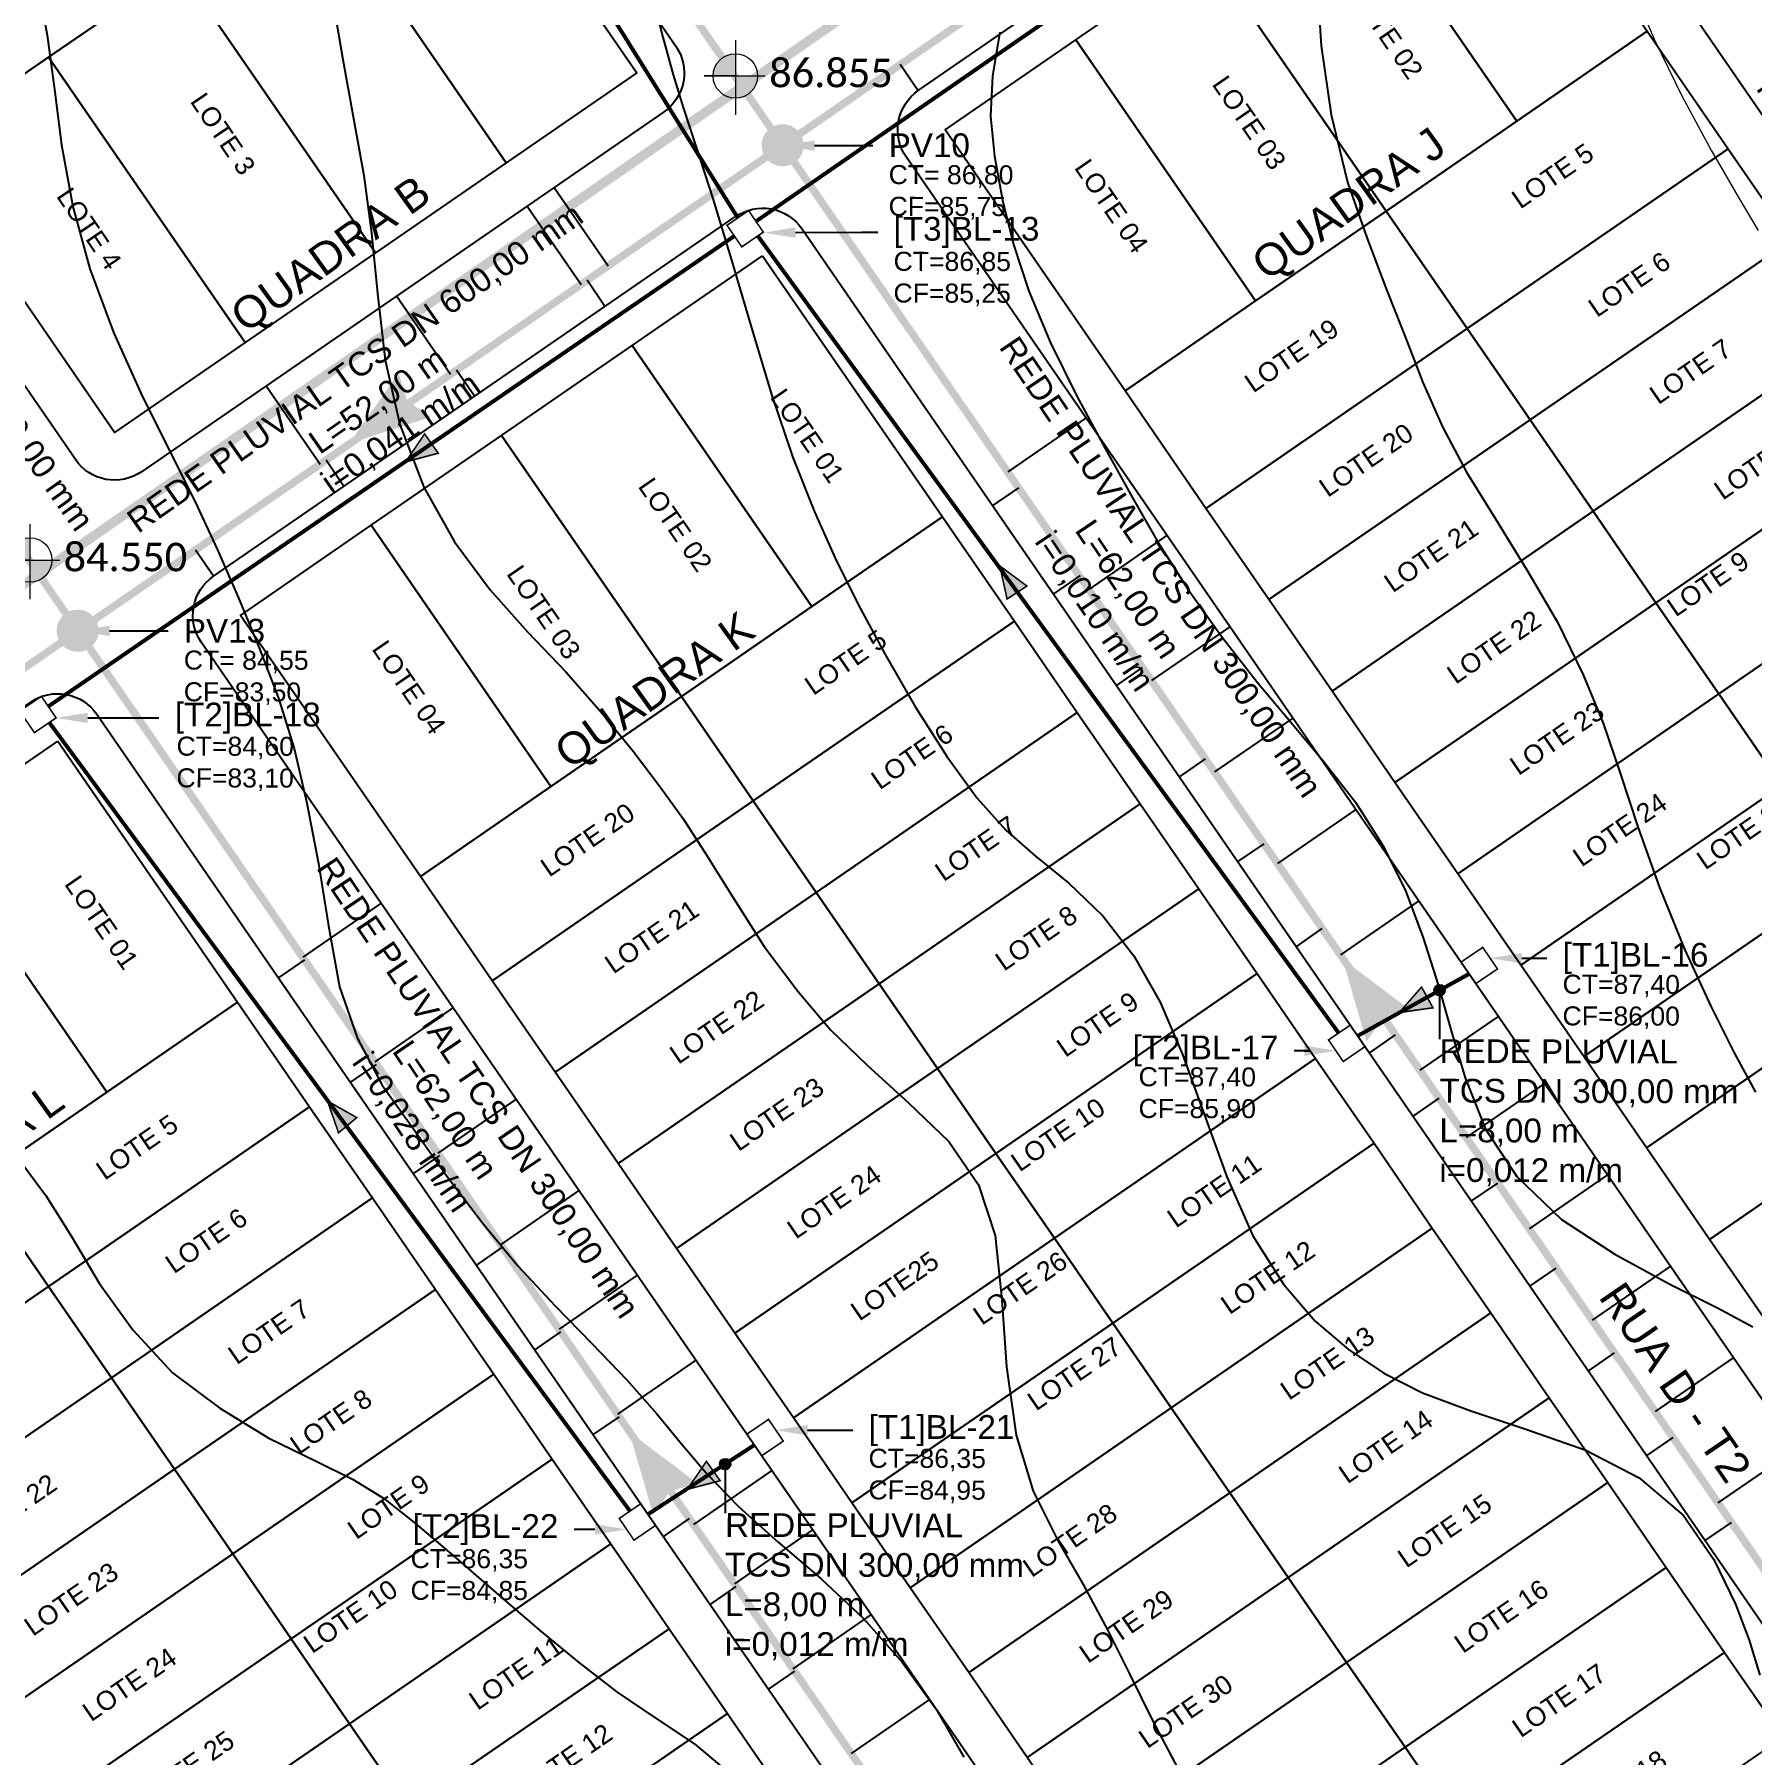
# Model space of a CAD drawing. Header units: metres. Extents: x 544427 to 544924, y 6774966 to 6775444.
# Drawn here: x 544624.8 to 544733.2, y 6775146.1 to 6775254.7 of the extents above; entities that cross this region are included whole.
import ezdxf
from ezdxf import colors
from ezdxf.entities.mleader import LeaderData, LeaderLine
from ezdxf.enums import TextEntityAlignment as Align
from ezdxf.math import Vec2, Vec3

# ---------------------------------------------------------------- set-up
doc = ezdxf.new("R2010")
doc.units = ezdxf.units.M
for name, color, linetype in [('AREA LOTE', 11, 'Continuous'), ('BL Pluvial', 6, 'Continuous'), ("BL'S", 5, 'Continuous'), ('COTA LOTE', 23, 'Continuous'), ('COTAS QUADRA', 23, 'Continuous'), ('CURVAS INTERMEDIÁRIAS', 8, 'Continuous'), ('CURVAS MAIORES', 8, 'Continuous'), ('CURVAS MENORES', 8, 'Continuous'), ('DIV CALÇADAS', 8, 'Continuous'), ('LOTE', 8, 'Continuous'), ('MARCO', 7, 'Continuous'), ('PDF7_Texto', 1, 'Continuous'), ('PV CLOACAL', 12, 'Continuous'), ('REDE CLOACAL', 12, 'Continuous'), ('TEXTO CLOACAL', 4, 'Continuous'), ('TEXTOS @ 1', 1, 'Continuous'), ('TEXTOS NORMAIS', 140, 'Continuous'), ('ÁREA LOTE', 7, 'Continuous')]:
    doc.layers.add(name, color=color, linetype=linetype)
doc.layers.add('REDE PLUVIAL', color=212, linetype='Continuous', plot=False)
doc.styles.add('ARIAL', font='arial.ttf', dxfattribs={"height": 2})
doc.styles.add('escala 1_50', font='arial.ttf', dxfattribs={"height": 1.5})
doc.styles.add('PDF Calibri', font='calibri.ttf')
doc.styles.get("Standard").update_dxf_attribs({"font": 'arial.ttf'})

# ---------------------------------------------------------------- blocks, each defined once
blk = doc.blocks.new('Quadra B')
at = {"layer": 'LOTE', "flags": 128}
for points in [[(544619.02, 6775315.93), (544623.21, 6775309.84), (544606.74, 6775298.49), (544603.4, 6775303.34)], [(544623.21, 6775309.84), (544626.9, 6775304.48), (544610.43, 6775293.14), (544607.42, 6775297.5), (544606.74, 6775298.49)], [(544626.9, 6775304.48), (544630.59, 6775299.13), (544614.12, 6775287.78), (544611, 6775292.31), (544610.43, 6775293.14)], [(544603.4, 6775303.34), (544606.74, 6775298.49), (544607.42, 6775297.5), (544590.95, 6775286.16), (544587.79, 6775290.75)], [(544630.59, 6775299.13), (544634.56, 6775293.37), (544618.09, 6775282.02), (544614.69, 6775286.96), (544614.12, 6775287.78)], [(544607.42, 6775297.5), (544610.43, 6775293.14), (544611, 6775292.31), (544594.53, 6775280.97), (544590.95, 6775286.16)], [(544634.56, 6775293.37), (544638.53, 6775287.6), (544622.06, 6775276.26), (544618.37, 6775281.61), (544618.09, 6775282.02)], [(544611, 6775292.31), (544614.12, 6775287.78), (544614.69, 6775286.96), (544598.21, 6775275.62), (544594.53, 6775280.97)], [(544638.53, 6775287.6), (544642.5, 6775281.84), (544626.03, 6775270.49), (544622.06, 6775276.26)], [(544614.69, 6775286.96), (544618.09, 6775282.02), (544618.37, 6775281.61), (544601.9, 6775270.26), (544598.21, 6775275.62)], [(544618.37, 6775281.61), (544622.06, 6775276.26), (544605.59, 6775264.91), (544601.9, 6775270.26)], [(544642.5, 6775281.84), (544646.47, 6775276.07), (544630, 6775264.73), (544626.03, 6775270.49)], [(544622.06, 6775276.26), (544626.03, 6775270.49), (544609.56, 6775259.15), (544605.59, 6775264.91)], [(544646.47, 6775276.07), (544650.44, 6775270.31), (544642.21, 6775264.63), (544633.97, 6775258.96), (544630, 6775264.73)], [(544626.03, 6775270.49), (544630, 6775264.73), (544613.53, 6775253.38), (544609.56, 6775259.15)], [(544650.44, 6775270.31), (544662.84, 6775252.3), (544654.61, 6775246.63), (544642.21, 6775264.63)], [(544630, 6775264.73), (544633.97, 6775258.96), (544625.74, 6775253.29), (544617.5, 6775247.62), (544613.53, 6775253.38)], [(544642.21, 6775264.63), (544654.61, 6775246.63), (544646.37, 6775240.96), (544633.97, 6775258.96)], [(544633.97, 6775258.96), (544646.37, 6775240.96), (544638.14, 6775235.29), (544625.74, 6775253.29)], [(544625.74, 6775253.29), (544638.14, 6775235.29), (544629.9, 6775229.61), (544617.5, 6775247.62)]]:
    blk.add_lwpolyline(points, close=True, dxfattribs=at)
at = {"layer": 'LOTE', "style": 'ARIAL'}
for s, rotation, p in [('LOTE 12', 35.8557, (544612.6, 6775306.93)), ('LOTE 11', 33.2988, (544616.87, 6775301.77)), ('LOTE 10', 33.9691, (544620.26, 6775296.2)), ('LOTE 20', 35.8557, (544597.09, 6775294.4)), ('LOTE 9', 33.3087, (544623.7, 6775290.78)), ('LOTE 19', 35.8557, (544600.66, 6775289.21)), ('LOTE 18', 35.8557, (544603.89, 6775283.91)), ('LOTE 8', 35.8557, (544623.62, 6775282.66)), ('LOTE 17', 35.8557, (544608.25, 6775278.77)), ('LOTE 7', 34.2321, (544627.67, 6775277.19)), ('LOTE 16', 35.8557, (544611.56, 6775273.4)), ('LOTE 6', 35.8557, (544632.77, 6775271.04)), ('LOTE 15', 35.8557, (544615.72, 6775267.96)), ('LOTE 5', 35.8557, (544639.93, 6775267.75)), ('LOTE 14', 35.8557, (544624.61, 6775265.96)), ('LOTE 13', 35.8557, (544628.5, 6775259.86)), ('LOTE 1', 304.1534, (544653.46, 6775259.16)), ('LOTE 2', 304.1534, (544641.84, 6775258.66)), ('LOTE 3', 304.1534, (544636.74, 6775248.46)), ('LOTE 4', 304.1534, (544628.3, 6775242.48))]:
    blk.add_text(s, height=1.2, rotation=rotation, dxfattribs=at).set_placement(p, align=Align.MIDDLE_CENTER)
blk = doc.blocks.new('Quadra J')
at = {"layer": 'LOTE', "flags": 128}
for points in [[(544715.26, 6775271.4), (544726.6, 6775254.93), (544718.37, 6775249.26), (544707.02, 6775265.73)], [(544707.02, 6775265.73), (544718.37, 6775249.26), (544710.13, 6775243.59), (544698.78, 6775260.06)], [(544698.78, 6775260.06), (544710.13, 6775243.59), (544701.89, 6775237.92), (544690.55, 6775254.39)], [(544726.6, 6775254.93), (544731.71, 6775247.52), (544715.24, 6775236.18), (544710.13, 6775243.59), (544718.37, 6775249.26)], [(544690.55, 6775254.39), (544701.89, 6775237.92), (544693.66, 6775232.24), (544682.31, 6775248.71)], [(544731.71, 6775247.52), (544735.68, 6775241.76), (544719.21, 6775230.41), (544715.24, 6775236.18)], [(544710.13, 6775243.59), (544715.24, 6775236.18), (544698.76, 6775224.83), (544693.66, 6775232.24), (544701.89, 6775237.92)], [(544735.68, 6775241.76), (544739.65, 6775235.99), (544723.18, 6775224.65), (544719.21, 6775230.41)], [(544715.24, 6775236.18), (544719.21, 6775230.41), (544702.73, 6775219.07), (544698.76, 6775224.83)], [(544739.65, 6775235.99), (544743.62, 6775230.23), (544727.15, 6775218.88), (544723.18, 6775224.65)], [(544719.21, 6775230.41), (544723.18, 6775224.65), (544706.71, 6775213.3), (544702.73, 6775219.07)], [(544743.62, 6775230.23), (544747.59, 6775224.46), (544731.12, 6775213.12), (544727.15, 6775218.88)], [(544723.18, 6775224.65), (544727.15, 6775218.88), (544710.68, 6775207.54), (544706.71, 6775213.3)], [(544747.59, 6775224.46), (544751.56, 6775218.7), (544735.09, 6775207.35), (544731.12, 6775213.12)], [(544727.15, 6775218.88), (544731.12, 6775213.12), (544714.65, 6775201.77), (544710.68, 6775207.54)], [(544731.12, 6775213.12), (544735.09, 6775207.35), (544718.62, 6775196.01), (544714.65, 6775201.77)], [(544735.09, 6775207.35), (544739.06, 6775201.59), (544722.59, 6775190.24), (544718.62, 6775196.01)], [(544739.06, 6775201.59), (544743.03, 6775195.82), (544726.56, 6775184.48), (544722.59, 6775190.24)], [(544743.03, 6775195.82), (544747, 6775190.06), (544730.53, 6775178.71), (544726.56, 6775184.48)], [(544747, 6775190.06), (544750.97, 6775184.29), (544734.5, 6775172.95), (544730.53, 6775178.71)]]:
    blk.add_lwpolyline(points, close=True, dxfattribs=at)
at = {"layer": 'LOTE', "style": 'ARIAL'}
for s, rotation, p in [('LOTE 02', 304.5586, (544710.13, 6775254.89)), ('LOTE 03', 304.5586, (544701.49, 6775249.17)), ('LOTE 5', 34.5586, (544720.63, 6775245.81)), ('LOTE 04', 304.5586, (544692.8, 6775243.9)), ('LOTE 6', 34.5586, (544725.46, 6775238.97)), ('LOTE 19', 34.5586, (544704.16, 6775234.47)), ('LOTE 7', 34.5586, (544729.33, 6775233.47)), ('LOTE 20', 34.5586, (544708.86, 6775227.88)), ('LOTE 8', 34.5586, (544733.4, 6775227.44)), ('LOTE 21', 34.5586, (544712.96, 6775221.86)), ('LOTE 9', 34.5586, (544730.43, 6775220.07)), ('LOTE 22', 34.5586, (544716.93, 6775216.09)), ('LOTE 23', 34.5586, (544720.9, 6775210.33)), ('LOTE 24', 34.5586, (544724.87, 6775204.56)), ('LOTE 25', 34.5586, (544732.68, 6775204.37))]:
    blk.add_text(s, height=1.2, rotation=rotation, dxfattribs=at).set_placement(p, align=Align.MIDDLE_CENTER)
blk = doc.blocks.new('Quadra K')
at = {"layer": 'LOTE', "flags": 128}
for points in [[(544670.78, 6775240.77), (544682.13, 6775224.3), (544673.89, 6775218.63), (544662.55, 6775235.1)], [(544662.55, 6775235.1), (544673.89, 6775218.63), (544665.66, 6775212.96), (544654.31, 6775229.43)], [(544654.31, 6775229.43), (544665.66, 6775212.96), (544657.42, 6775207.29), (544646.08, 6775223.76)], [(544646.08, 6775223.76), (544657.42, 6775207.29), (544649.19, 6775201.61), (544637.84, 6775218.08)], [(544682.13, 6775224.3), (544686.67, 6775217.71), (544670.2, 6775206.37), (544665.66, 6775212.96), (544673.89, 6775218.63)], [(544686.67, 6775217.71), (544690.64, 6775211.95), (544674.17, 6775200.6), (544670.2, 6775206.37)], [(544665.66, 6775212.96), (544670.2, 6775206.37), (544653.73, 6775195.02), (544649.19, 6775201.61), (544657.42, 6775207.29)], [(544690.64, 6775211.95), (544694.61, 6775206.18), (544678.14, 6775194.84), (544674.17, 6775200.6)], [(544670.2, 6775206.37), (544674.17, 6775200.6), (544657.7, 6775189.26), (544653.73, 6775195.02)], [(544694.61, 6775206.18), (544698.3, 6775200.83), (544681.83, 6775189.49), (544678.14, 6775194.84)], [(544674.17, 6775200.6), (544678.14, 6775194.84), (544661.67, 6775183.49), (544657.7, 6775189.26)], [(544698.3, 6775200.83), (544701.98, 6775195.48), (544685.51, 6775184.13), (544681.83, 6775189.49)], [(544701.98, 6775195.48), (544705.67, 6775190.13), (544689.2, 6775178.78), (544685.51, 6775184.13)], [(544678.14, 6775194.84), (544681.83, 6775189.49), (544665.35, 6775178.14), (544661.67, 6775183.49)], [(544705.67, 6775190.13), (544709.36, 6775184.77), (544692.89, 6775173.43), (544689.2, 6775178.78)], [(544681.83, 6775189.49), (544685.51, 6775184.13), (544669.04, 6775172.79), (544665.35, 6775178.14)], [(544709.36, 6775184.77), (544713.04, 6775179.42), (544696.57, 6775168.07), (544692.89, 6775173.43)], [(544685.51, 6775184.13), (544689.2, 6775178.78), (544672.73, 6775167.44), (544669.04, 6775172.79)], [(544713.04, 6775179.42), (544716.73, 6775174.07), (544700.26, 6775162.72), (544696.57, 6775168.07)], [(544689.2, 6775178.78), (544692.89, 6775173.43), (544676.42, 6775162.08), (544672.73, 6775167.44)], [(544692.89, 6775173.43), (544696.57, 6775168.07), (544680.1, 6775156.73), (544676.42, 6775162.08)], [(544716.73, 6775174.07), (544720.42, 6775168.71), (544703.95, 6775157.37), (544700.26, 6775162.72)], [(544696.57, 6775168.07), (544700.26, 6775162.72), (544683.79, 6775151.38), (544680.1, 6775156.73)], [(544720.42, 6775168.71), (544724.11, 6775163.36), (544707.63, 6775152.02), (544703.95, 6775157.37)], [(544700.26, 6775162.72), (544703.95, 6775157.37), (544687.48, 6775146.02), (544683.79, 6775151.38)], [(544724.11, 6775163.36), (544727.79, 6775158.01), (544711.32, 6775146.66), (544707.63, 6775152.02)], [(544703.95, 6775157.37), (544707.63, 6775152.02), (544691.16, 6775140.67), (544687.48, 6775146.02)], [(544727.79, 6775158.01), (544731.48, 6775152.65), (544715.01, 6775141.31), (544711.32, 6775146.66)], [(544707.63, 6775152.02), (544711.32, 6775146.66), (544694.85, 6775135.32), (544691.16, 6775140.67)], [(544731.48, 6775152.65), (544735.17, 6775147.3), (544718.7, 6775135.96), (544715.01, 6775141.31)], [(544711.32, 6775146.66), (544715.01, 6775141.31), (544698.54, 6775129.96), (544694.85, 6775135.32)]]:
    blk.add_lwpolyline(points, close=True, dxfattribs=at)
at = {"layer": 'LOTE', "style": 'ARIAL'}
for s, rotation, p in [('LOTE 01', 304.5586, (544673.61, 6775229.42)), ('LOTE 02', 304.5586, (544665.28, 6775223.8)), ('LOTE 03', 304.5586, (544656.98, 6775218.28)), ('LOTE 5', 34.5586, (544676.02, 6775215.12)), ('LOTE 04', 304.5586, (544648.48, 6775213.54)), ('LOTE 6', 34.5586, (544680.21, 6775209.16)), ('LOTE 20', 34.5586, (544659.74, 6775203.92)), ('LOTE 7', 34.5586, (544684.24, 6775203.37)), ('LOTE 21', 34.5586, (544663.79, 6775197.81)), ('LOTE 8', 34.5586, (544688.05, 6775197.72)), ('LOTE 22', 34.5586, (544667.89, 6775192.11)), ('LOTE 9', 34.5586, (544691.92, 6775192.28)), ('LOTE 23', 34.5586, (544671.68, 6775186.61)), ('LOTE 10', 34.5586, (544689.42, 6775185.32, 88)), ('LOTE 24', 34.5586, (544675.3, 6775181.08)), ('LOTE 11', 34.5586, (544699.28, 6775181.78, 88)), ('LOTE25', 34.5586, (544679.12, 6775175.78)), ('LOTE 26', 34.5586, (544687.03, 6775175.64)), ('LOTE 12', 34.5586, (544702.66, 6775176.32)), ('LOTE 27', 34.5586, (544690.46, 6775170.24)), ('LOTE 13', 34.5586, (544706.42, 6775170.91)), ('LOTE 14', 34.5586, (544710.1, 6775165.64)), ('LOTE 15', 34.5586, (544713.82, 6775160.33)), ('LOTE 28', 34.5586, (544690.18, 6775159.73)), ('LOTE 16', 34.5586, (544717.39, 6775154.94)), ('LOTE 29', 34.5586, (544693.73, 6775154.31)), ('LOTE 17', 34.5586, (544721.04, 6775149.62)), ('LOTE 30', 34.5586, (544697.48, 6775148.94)), ('LOTE 18', 34.5586, (544724.86, 6775144.17))]:
    blk.add_text(s, height=1.2, rotation=rotation, dxfattribs=at).set_placement(p, align=Align.MIDDLE_CENTER)
blk = doc.blocks.new('Quadra L')
at = {"layer": 'LOTE', "flags": 128}
for points in [[(544626.31, 6775210.14), (544637.66, 6775193.67), (544629.42, 6775188), (544618.08, 6775204.47)], [(544618.08, 6775204.47), (544629.42, 6775188), (544621.19, 6775182.33), (544609.84, 6775198.8)], [(544637.66, 6775193.67), (544642.2, 6775187.08), (544625.72, 6775175.74), (544621.19, 6775182.33), (544629.42, 6775188)], [(544642.2, 6775187.08), (544646.17, 6775181.32), (544629.7, 6775169.97), (544625.72, 6775175.74)], [(544621.19, 6775182.33), (544625.72, 6775175.74), (544609.25, 6775164.39), (544604.72, 6775170.98), (544612.95, 6775176.65)], [(544646.17, 6775181.32), (544650.14, 6775175.55), (544633.67, 6775164.21), (544629.7, 6775169.97)], [(544625.72, 6775175.74), (544629.7, 6775169.97), (544613.22, 6775158.63), (544609.25, 6775164.39)], [(544650.14, 6775175.55), (544653.82, 6775170.2), (544637.35, 6775158.86), (544633.67, 6775164.21)], [(544653.82, 6775170.2), (544657.51, 6775164.85), (544641.04, 6775153.5), (544637.35, 6775158.86)], [(544629.7, 6775169.97), (544633.67, 6775164.21), (544617.2, 6775152.86), (544613.22, 6775158.63)], [(544657.51, 6775164.85), (544661.2, 6775159.49), (544644.73, 6775148.15), (544641.04, 6775153.5)], [(544633.67, 6775164.21), (544637.35, 6775158.86), (544620.88, 6775147.51), (544617.2, 6775152.86)], [(544661.2, 6775159.49), (544664.89, 6775154.14), (544648.41, 6775142.8), (544644.73, 6775148.15)], [(544637.35, 6775158.86), (544641.04, 6775153.5), (544624.57, 6775142.16), (544620.88, 6775147.51)], [(544664.89, 6775154.14), (544668.57, 6775148.79), (544652.1, 6775137.44), (544648.41, 6775142.8)], [(544641.04, 6775153.5), (544644.73, 6775148.15), (544628.26, 6775136.8), (544624.57, 6775142.16)], [(544668.57, 6775148.79), (544672.26, 6775143.43), (544655.79, 6775132.09), (544652.1, 6775137.44)], [(544644.73, 6775148.15), (544648.41, 6775142.8), (544631.94, 6775131.45), (544628.26, 6775136.8)]]:
    blk.add_lwpolyline(points, close=True, dxfattribs=at)
at = {"layer": 'LOTE', "style": 'ARIAL'}
for s, rotation, p in [('LOTE 01', 304.5586, (544629.08, 6775198.71)), ('LOTE 5', 34.5586, (544631.31, 6775184.53)), ('LOTE 6', 34.5586, (544635.68, 6775178.63)), ('LOTE 7', 34.5586, (544639.64, 6775172.89)), ('LOTE 8', 34.5586, (544643.55, 6775167.22)), ('LOTE 22', 34.5586, (544623.28, 6775161.6)), ('LOTE 9', 34.5586, (544647.18, 6775161.86)), ('LOTE 23', 34.5586, (544627.16, 6775156.02)), ('LOTE 10', 34.5586, (544644.78, 6775154.93, -85)), ('LOTE 24', 34.5586, (544630.84, 6775150.63)), ('LOTE 11', 34.5586, (544655.22, 6775151.35, -85)), ('LOTE 25', 34.5586, (544634.48, 6775145.39)), ('LOTE 12', 34.5586, (544658.33, 6775145.84))]:
    blk.add_text(s, height=1.2, rotation=rotation, dxfattribs=at).set_placement(p, align=Align.MIDDLE_CENTER)
blk = doc.blocks.new('ELEV')
at = {"layer": 'TEXTOS @ 1', "linetype": 'Continuous', "lineweight": 5}
h = blk.add_hatch(color=8, dxfattribs=at)
h.dxf.hatch_style = 1
h.paths.add_polyline_path([(2324.613, 356.928), (2323.679, 356.928), (2323.679, 355.994, 0.414214)])
h.paths.add_polyline_path([(2323.679, 357.861, 0.414214), (2322.745, 356.928), (2323.679, 356.928), (2323.679, 357.022)])
for points in [[(2323.679, 358.438), (2323.679, 357.022), (2323.679, 355.286)], [(2323.679, 356.928), (2322.361, 356.928), (2324.937, 356.928)]]:
    blk.add_lwpolyline(points, dxfattribs=at)
blk.add_circle((2323.679, 356.928), 0.934, dxfattribs=at)

msp = doc.modelspace()

# ---------------------------------------------------------------- hatches: boundary and pattern name
at = {"layer": 'BL Pluvial'}
h = msp.add_hatch(color=256, dxfattribs=at)
h.dxf.hatch_style = 1
h.paths.add_polyline_path([(544649.46, 6775229.53), (544648.29, 6775227.81), (544650.32, 6775228.31)])
h = msp.add_hatch(color=256, dxfattribs=at)
h.dxf.hatch_style = 1
h.paths.add_polyline_path([(544685.75, 6775221.2), (544685.78, 6775221.02), (544686.21, 6775219.11), (544687.46, 6775219.93)])
h = msp.add_hatch(color=256, dxfattribs=at)
h.dxf.hatch_style = 1
h.paths.add_polyline_path([(544712.36, 6775194.63), (544710.96, 6775193.02), (544710.97, 6775193.02), (544713.08, 6775193.32)])
h = msp.add_hatch(color=256, dxfattribs=at)
h.dxf.hatch_style = 1
h.paths.add_polyline_path([(544645.18, 6775186.39), (544643.39, 6775187.41), (544644.03, 6775185.43)])
h = msp.add_hatch(color=256, dxfattribs=at)
h.dxf.hatch_style = 1
h.paths.add_polyline_path([(544667.24, 6775164.7), (544666.1, 6775163.02), (544668.11, 6775163.48)])
at = {"layer": 'COTAS QUADRA'}
h = msp.add_hatch(color=256, dxfattribs=at)
h.dxf.hatch_style = 1
h.paths.add_polyline_path([(544713.16, 6775194.43, 0.103459), (544713.19, 6775194.3), (544713.81, 6775194.57, 0.812482)])
h = msp.add_hatch(color=256, dxfattribs=at)
h.dxf.hatch_style = 1
h.paths.add_polyline_path([(544713.5, 6775194.43), (544713.19, 6775194.3, 0.448835), (544713.67, 6775194.14)])
h = msp.add_hatch(color=256, dxfattribs=at)
h.dxf.hatch_style = 1
h.paths.add_polyline_path([(544713.84, 6775194.43, 0.103459), (544713.81, 6775194.57), (544713.5, 6775194.43), (544713.67, 6775194.14, 0.266473)])
h = msp.add_hatch(color=256, dxfattribs=at)
h.dxf.hatch_style = 1
h.paths.add_polyline_path([(544668.09, 6775164.53, 0.103459), (544668.11, 6775164.4), (544668.73, 6775164.67, 0.812482)])
h = msp.add_hatch(color=256, dxfattribs=at)
h.dxf.hatch_style = 1
h.paths.add_polyline_path([(544668.42, 6775164.53), (544668.11, 6775164.4, 0.448835), (544668.59, 6775164.24)])
h = msp.add_hatch(color=256, dxfattribs=at)
h.dxf.hatch_style = 1
h.paths.add_polyline_path([(544668.76, 6775164.53, 0.103459), (544668.73, 6775164.67), (544668.42, 6775164.53), (544668.59, 6775164.24, 0.266473)])
at = {"layer": 'PV CLOACAL'}
h = msp.add_hatch(color=256, dxfattribs=at)
h.dxf.hatch_style = 1
edge = h.paths.add_edge_path()
edge.add_arc((544672.05, 6775247.74), 1.33, 0, 360)
h = msp.add_hatch(color=256, dxfattribs=at)
h.dxf.hatch_style = 1
edge = h.paths.add_edge_path()
edge.add_arc((544627.57, 6775217.11), 1.33, 0, 360)
at = {"layer": 'REDE CLOACAL'}
for points in [[(544648.36, 6775231.62), (544647.82, 6775233.36), (544644.7, 6775228.92), (544649.86, 6775230.6)], [(544709.95, 6775192.66), (544711.7, 6775193.14), (544707.38, 6775196.4), (544708.88, 6775191.19)], [(544664.95, 6775162.82), (544666.7, 6775163.3), (544662.37, 6775166.56), (544663.88, 6775161.35)]]:
    msp.add_hatch(color=256, dxfattribs=at).paths.add_polyline_path(points)

# ---------------------------------------------------------------- linework, layer by layer
at = {"layer": 'BL Pluvial', "const_width": 0.1}
for points, elevation in [([(544669.47, 6775241.33), (544670.83, 6775242.26), (544669.9, 6775243.62), (544668.54, 6775242.69)], -90.73), ([(544662.67, 6775159.73), (544664.03, 6775160.66), (544663.1, 6775162.03), (544661.74, 6775161.1)], 0.06)]:
    msp.add_lwpolyline(points, close=True, dxfattribs=dict(at, elevation=elevation))
for points in [[(544624.84, 6775210.68), (544626.21, 6775211.61), (544625.28, 6775212.97), (544623.91, 6775212.04)], [(544715.78, 6775194.84), (544717.15, 6775195.77), (544716.22, 6775197.13), (544714.85, 6775196.2)], [(544707.42, 6775189.93), (544708.78, 6775190.86), (544707.85, 6775192.22), (544706.49, 6775191.29)], [(544670.72, 6775165.05), (544672.09, 6775165.98), (544671.16, 6775167.35), (544669.79, 6775166.42)]]:
    msp.add_lwpolyline(points, close=True, dxfattribs=at)
at = {"layer": 'COTAS QUADRA'}
for p, q in [((544713.5, 6775194.43), (544713.5, 6775191.34)), ((544668.42, 6775164.53, 0.06), (544668.42, 6775161.44, 0.06))]:
    msp.add_line(p, q, dxfattribs=at)
for centre in [(544713.5, 6775194.43), (544668.42, 6775164.53, 0.06)]:
    msp.add_circle(centre, 0.338, dxfattribs=at)
at = {"layer": 'CURVAS INTERMEDIÁRIAS'}
msp.add_polyline3d([(544624.95, 6775258.36, 85), (544625.64, 6775254.69, 85), (544626.11, 6775251.25, 85), (544626.56, 6775247.77, 85), (544627.26, 6775243.88, 85), (544628.34, 6775239.95, 85), (544629.86, 6775235.89, 85), (544631.58, 6775232.06, 85), (544633.34, 6775228.5, 85), (544634.96, 6775225.28, 85), (544636.38, 6775222.26, 85), (544637.7, 6775219.22, 85), (544639.02, 6775216.02, 85), (544640.24, 6775212.86, 85), (544641.23, 6775209.68, 85), (544642.02, 6775206.24, 85), (544642.76, 6775202.42, 85), (544643.39, 6775198.5, 85), (544644.1, 6775194.65, 85), (544645.22, 6775191.39, 85), (544646.79, 6775188.43, 85), (544648.8, 6775185.61, 85), (544650.89, 6775182.67, 85), (544653.09, 6775179.78, 85), (544655.34, 6775177.03, 85), (544657.68, 6775174.53, 85), (544660.02, 6775172.13, 85), (544662.21, 6775169.85, 85), (544664.11, 6775167.7, 85), (544665.67, 6775165.8, 85), (544667.31, 6775163.88, 85), (544669.27, 6775161.86, 85), (544671.77, 6775159.61, 85), (544674.48, 6775157.28, 85), (544677.15, 6775154.79, 85), (544679.58, 6775152.04, 85), (544681.74, 6775149.07, 85), (544683.49, 6775146.03, 85)], dxfattribs=at)
at = {"layer": 'CURVAS MAIORES', "lineweight": 5}
msp.add_polyline3d([(544725.6, 6775257.81, 90), (544727.04, 6775254.44, 90), (544728.79, 6775250.85, 90), (544730.65, 6775247.39, 90), (544732.33, 6775244.49, 90), (544733.6, 6775242.37, 90)], dxfattribs=at)
at = {"layer": 'CURVAS MENORES'}
for points in [[(544705.72, 6775258.86, 89), (544706.02, 6775254.02, 89), (544706.66, 6775249.65, 89), (544707.69, 6775245.42, 89), (544708.92, 6775241.85, 89), (544710.18, 6775238.58, 89), (544711.3, 6775235.71, 89), (544712.45, 6775232.77, 89), (544713.69, 6775229.98, 89), (544715.2, 6775227.11, 89), (544717.02, 6775224.17, 89), (544719, 6775220.96, 89), (544720.93, 6775217.64, 89), (544722.55, 6775214.33, 89), (544723.81, 6775211.27, 89), (544724.88, 6775208.18, 89), (544726.03, 6775204.67, 89), (544727.38, 6775200.91, 89), (544728.96, 6775197.02, 89), (544730.6, 6775193.46, 89), (544732.08, 6775190.47, 89), (544733.43, 6775188, 89)], [(544643.59, 6775257.36, 86), (544644.3, 6775253.15, 86), (544644.98, 6775249.42, 86), (544645.62, 6775245.84, 86), (544646.11, 6775242.2, 86), (544646.49, 6775238.39, 86), (544646.98, 6775234.17, 86), (544647.89, 6775230.13, 86), (544649.42, 6775226.17, 86), (544651.35, 6775222.71, 86), (544653.6, 6775219.7, 86), (544655.95, 6775217.04, 86), (544658.36, 6775214.51, 86), (544660.61, 6775211.94, 86), (544662.61, 6775209.51, 86), (544664.33, 6775207.26, 86), (544665.79, 6775205.23, 86), (544667.26, 6775202.93, 86), (544668.95, 6775200.23, 86), (544670.89, 6775197.19, 86), (544673, 6775194.36, 86), (544675.07, 6775191.93, 86), (544677.39, 6775189.7, 86), (544679.99, 6775187.32, 86), (544682.54, 6775184.88, 86), (544684.41, 6775182.14, 86), (544685.45, 6775178.96, 86), (544685.87, 6775174.89, 86), (544686.17, 6775170.67, 86), (544686.78, 6775166.35, 86), (544687.85, 6775162.83, 86), (544689.43, 6775159.66, 86), (544691.01, 6775156.94, 86), (544692.55, 6775154.07, 86), (544693.93, 6775151.29, 86), (544695.38, 6775148.36, 86), (544696.98, 6775145.32, 86)], [(544663.63, 6775257.92, 87), (544664.5, 6775254.56, 87), (544665.14, 6775252.18, 87), (544665.8, 6775250.06, 87), (544666.57, 6775247.69, 87), (544667.65, 6775244.39, 87), (544668.82, 6775240.49, 87), (544670.09, 6775236.21, 87), (544671.37, 6775231.96, 87), (544672.69, 6775228.04, 87), (544674.05, 6775224.61, 87), (544675.36, 6775221.69, 87), (544676.79, 6775218.81, 87), (544678.51, 6775215.61, 87), (544680.44, 6775212.29, 87), (544682.43, 6775209.15, 87), (544684.33, 6775206.55, 87), (544686.14, 6775204.53, 87), (544688.01, 6775202.89, 87), (544690.1, 6775201.18, 87), (544692.26, 6775199.13, 87), (544694.21, 6775196.6, 87), (544695.87, 6775193.68, 87), (544697.27, 6775190.37, 87), (544698.64, 6775186.6, 87), (544700.07, 6775182.65, 87), (544701.72, 6775178.94, 87), (544703.64, 6775175.88, 87), (544705.65, 6775173.54, 87), (544707.75, 6775171.76, 87), (544709.98, 6775170.26, 87), (544712.42, 6775169.03, 87), (544715.46, 6775167.9, 87), (544718.94, 6775166.74, 87), (544722.73, 6775165.41, 87), (544726.09, 6775163.66, 87), (544728.89, 6775161.29, 87), (544730.8, 6775158.51, 87), (544732.17, 6775155.7, 87), (544733.02, 6775153.42, 87), (544733.7, 6775151.21, 87)], [(544685.75, 6775254.88, 88), (544685.28, 6775252.13, 88), (544685.17, 6775249.57, 88), (544685.42, 6775247.05, 88), (544685.93, 6775244.28, 88), (544686.62, 6775241.48, 88), (544687.59, 6775238.53, 88), (544688.95, 6775235.27, 88), (544690.62, 6775231.9, 88), (544692.39, 6775228.6, 88), (544694.1, 6775225.54, 88), (544695.77, 6775222.63, 88), (544697.63, 6775219.71, 88), (544699.77, 6775216.7, 88), (544702, 6775213.85, 88), (544704.12, 6775211.33, 88), (544706.16, 6775208.9, 88), (544708.19, 6775206.29, 88), (544709.96, 6775203.5, 88), (544711.37, 6775200.66, 88), (544712.46, 6775197.73, 88), (544713.41, 6775194.76, 88), (544714.23, 6775191.86, 88), (544715.11, 6775188.9, 88), (544716.4, 6775185.66, 88), (544718.37, 6775182.67, 88), (544721.19, 6775179.97, 88), (544724.55, 6775177.78, 88), (544727.99, 6775175.91, 88), (544731.03, 6775174.38, 88), (544733.26, 6775173.2, 88)], [(544623.93, 6775183.68, 84), (544625.57, 6775181.47, 84), (544627.17, 6775178.93, 84), (544628.92, 6775175.95, 84), (544631.06, 6775173, 84), (544633.56, 6775170.28, 84), (544636.53, 6775168.05, 84), (544639.63, 6775166.16, 84), (544642.62, 6775164.72, 84), (544644.9, 6775163.58, 84), (544646.87, 6775162.38, 84), (544648.91, 6775160.77, 84), (544651.43, 6775158.62, 84), (544654.12, 6775156.29, 84), (544656.71, 6775154.06, 84), (544659.18, 6775152.02, 84), (544661.6, 6775150.14, 84), (544664.06, 6775148.48, 84), (544666.5, 6775146.86, 84), (544668.86, 6775144.89, 84)]]:
    msp.add_polyline3d(points, dxfattribs=at)
at = {"layer": 'DIV CALÇADAS', "flags": 128}
for points in [[(544621.49, 6775317.63), (544665.31, 6775254, -0.414214), (544664.54, 6775249.83), (544631.6, 6775227.14, -0.414214), (544627.43, 6775227.91), (544585.45, 6775288.87)], [(544747.91, 6775148.19), (544679.84, 6775247.01, -0.414214), (544680.61, 6775251.19), (544713.55, 6775273.88, -0.414214), (544717.73, 6775273.11), (544785.8, 6775174.28)], [(544703.44, 6775117.56), (544635.37, 6775216.38, -0.414214), (544636.14, 6775220.55), (544669.08, 6775243.24, -0.414214), (544673.26, 6775242.48), (544741.32, 6775143.65)], [(544658.97, 6775086.92), (544590.9, 6775185.75, -0.414214), (544591.67, 6775189.92), (544624.61, 6775212.61, -0.414214), (544628.78, 6775211.84), (544696.85, 6775113.02)]]:
    msp.add_lwpolyline(points, format="xyb", dxfattribs=at)
at = {"layer": 'REDE CLOACAL'}
for p, q in [((544680.61, 6775251.18), (544679.47, 6775252.83)), ((544660.84, 6775237.57), (544659.71, 6775239.22)), ((544652.61, 6775231.9), (544651.47, 6775233.54)), ((544691.19, 6775230.54), (544686.25, 6775227.14)), ((544644.37, 6775226.22), (544643.24, 6775227.87)), ((544685.28, 6775224.98), (544686.95, 6775226.13)), ((544696.3, 6775223.13), (544691.36, 6775219.72)), ((544636.14, 6775220.55), (544635, 6775222.2)), ((544689.17, 6775219.44), (544690.84, 6775220.59)), ((544700.27, 6775217.36), (544695.33, 6775213.96)), ((544693.09, 6775213.64), (544694.76, 6775214.79)), ((544704.24, 6775211.6), (544699.3, 6775208.2)), ((544697.06, 6775207.87), (544698.73, 6775209.02)), ((544708.21, 6775205.83), (544703.27, 6775202.43)), ((544700.75, 6775202.52), (544702.42, 6775203.67)), ((544646.72, 6775199.91), (544641.78, 6775196.51)), ((544712.18, 6775200.07), (544707.24, 6775196.67)), ((544704.44, 6775197.17), (544706.1, 6775198.32)), ((544640.23, 6775195.19), (544641.9, 6775196.34)), ((544651.25, 6775193.32), (544646.32, 6775189.92)), ((544717.2, 6775192.78), (544712.26, 6775189.38)), ((544709.06, 6775190.46), (544710.72, 6775191.61)), ((544644.77, 6775188.6), (544646.43, 6775189.75)), ((544655.23, 6775187.56), (544650.29, 6775184.15)), ((544711.81, 6775186.46), (544713.48, 6775187.61)), ((544720.12, 6775188.54), (544715.18, 6775185.14)), ((544648.74, 6775182.84), (544650.41, 6775183.99)), ((544715.5, 6775181.11), (544717.17, 6775182.26)), ((544724.09, 6775182.78), (544719.15, 6775179.37)), ((544659.2, 6775181.79), (544654.26, 6775178.39)), ((544652.71, 6775177.07), (544654.38, 6775178.22)), ((544719.19, 6775175.76), (544720.85, 6775176.9)), ((544728.06, 6775177.01), (544723.12, 6775173.6)), ((544662.88, 6775176.44), (544657.94, 6775173.04)), ((544656.4, 6775171.72), (544658.06, 6775172.87)), ((544722.87, 6775170.4), (544724.54, 6775171.55)), ((544732.03, 6775171.24), (544727.09, 6775167.84)), ((544666.57, 6775171.09), (544661.63, 6775167.68)), ((544660.08, 6775166.37), (544661.75, 6775167.51)), ((544726.56, 6775165.05), (544728.23, 6775166.2)), ((544736, 6775165.48), (544731.06, 6775162.08)), ((544671.37, 6775164.13), (544666.43, 6775160.72)), ((544664.51, 6775159.94), (544666.18, 6775161.09)), ((544673.94, 6775160.38), (544669.01, 6775156.98)), ((544730.25, 6775159.7), (544731.91, 6775160.85)), ((544667.46, 6775155.66), (544669.12, 6775156.81)), ((544677.63, 6775155.03), (544672.69, 6775151.62)), ((544671.14, 6775150.31), (544672.81, 6775151.46)), ((544681.32, 6775149.67), (544676.38, 6775146.27))]:
    msp.add_line(p, q, dxfattribs=at)
at = {"layer": 'REDE CLOACAL', "const_width": 0.481, "flags": 128}
for points in [[(544489.24, 6775121.8), (544824.09, 6775352.44)], [(544489.24, 6775121.8), (544824.09, 6775352.44)], [(544739.41, 6775149.97), (544627.13, 6775312.92)], [(544739.41, 6775149.97), (544627.13, 6775312.92)], [(544694.93, 6775119.34), (544583.33, 6775281.33)], [(544694.93, 6775119.34), (544583.33, 6775281.33)]]:
    msp.add_lwpolyline(points, dxfattribs=at)
at = {"layer": 'REDE CLOACAL', "color": 104, "const_width": 0.6, "flags": 128}
msp.add_lwpolyline([(544505.03, 6775137.53), (544711.44, 6775280.47), (544712.21, 6775284.64), (544682.39, 6775327.53), (544641.98, 6775334.43)], dxfattribs=at)
at = {"layer": 'REDE CLOACAL', "flags": 128}
for points in [[(544657.64, 6775245.08), (544661.04, 6775240.14)], [(544657.64, 6775245.08), (544661.04, 6775240.14)], [(544655.93, 6775243.9), (544659.33, 6775238.96)], [(544655.93, 6775243.9), (544659.33, 6775238.96)], [(544647.69, 6775238.23), (544651.1, 6775233.29)], [(544647.69, 6775238.23), (544651.1, 6775233.29)], [(544639.46, 6775232.56), (544642.86, 6775227.61)], [(544639.46, 6775232.56), (544642.86, 6775227.61)]]:
    msp.add_lwpolyline(points, dxfattribs=at)
at = {"layer": 'REDE PLUVIAL', "const_width": 0.25, "flags": 128}
for points in [[(544644.83, 6775282.23), (544669.22, 6775243.16)], [(544669, 6775242.01), (544625.71, 6775212.33)], [(544670.48, 6775242.02), (544707.13, 6775191.73)], [(544625.75, 6775211.36), (544662.42, 6775161.56)], [(544715.36, 6775195.46), (544708.32, 6775191.54)]]:
    msp.add_lwpolyline(points, dxfattribs=at)
for points, elevation in [([(544724.68, 6775280.45), (544670.37, 6775242.94)], -90.73), ([(544670.26, 6775165.73), (544663.58, 6775161.38)], 0.06)]:
    msp.add_lwpolyline(points, dxfattribs=dict(at, elevation=elevation))
at = {"layer": 'REDE PLUVIAL', "const_width": 0.1, "flags": 128}
for points in [[(544650.32, 6775228.31), (544648.26, 6775227.76), (544649.46, 6775229.53)], [(544686.21, 6775219.11), (544685.75, 6775221.2), (544687.46, 6775219.93)], [(544644.03, 6775185.43), (544643.33, 6775187.44), (544645.18, 6775186.39)], [(544668.11, 6775163.48), (544666.04, 6775162.94), (544667.24, 6775164.7)]]:
    msp.add_lwpolyline(points, close=True, dxfattribs=at)
at = {"layer": 'REDE PLUVIAL', "const_width": 0.1, "elevation": 88, "flags": 128}
msp.add_lwpolyline([(544713.08, 6775193.32), (544710.96, 6775193.02), (544712.36, 6775194.63)], close=True, dxfattribs=at)

# ---------------------------------------------------------------- block references
at = {"layer": 'MARCO'}
msp.add_blockref('Quadra K', (0, 0), dxfattribs=at)
at = {"layer": 'TEXTOS @ 1', "color": 5, "linetype": 'Continuous', "lineweight": 5, "xscale": 1.5, "yscale": 1.5, "zscale": 1.5}
for p in [(541183.55, 6774716.72), (541139.03, 6774686.18)]:
    msp.add_blockref('ELEV', p, dxfattribs=at)
at = {"layer": 'ÁREA LOTE'}
for name in ['Quadra B', 'Quadra J', 'Quadra L']:
    msp.add_blockref(name, (0, 0), dxfattribs=at)

# ---------------------------------------------------------------- texts
at = {"layer": 'AREA LOTE', "color": 8, "char_height": 2, "attachment_point": 1, "rotation": 35.6818, "style": 'ARIAL'}
for s, insert in [('QUADRA J', (544701.43, 6775240.76)), ('QUADRA B', (544637, 6775237.46)), ('QUADRA K', (544657.44, 6775209.93)), ('QUADRA L', (544614.13, 6775180.39))]:
    msp.add_mtext_dynamic_manual_height_columns(s, width=441.0719, gutter_width=10, heights=[0.29], dxfattribs=dict(at, insert=insert))
at = {"layer": 'AREA LOTE', "insert": (544725.13, 6775176.21), "char_height": 2, "attachment_point": 1, "rotation": 304.386, "style": 'ARIAL'}
msp.add_mtext_dynamic_manual_height_columns('RUA D - T2', width=441.0719, gutter_width=10, heights=[0], dxfattribs=at)
at = {"layer": 'COTA LOTE', "char_height": 1.2, "attachment_point": 1, "rotation": 359.867, "style": 'escala 1_50'}
for s, width, heights, insert in [('CT= 86,80\\PCF=85,75', 8.7206, [3.95], (544678.74, 6775246.49)), ('CT= 84,55\\PCF=83,50', 7.863, [4.09], (544634.27, 6775215.86))]:
    msp.add_mtext_dynamic_manual_height_columns(s, width=width, gutter_width=17.5, heights=heights, dxfattribs=dict(at, insert=insert))
at = {"layer": 'COTAS QUADRA', "char_height": 1.2, "attachment_point": 1, "rotation": 359.867, "style": 'escala 1_50'}
for s, width, heights, insert in [('CT=86,85\\PCF=85,25', 9.9007, [0], (544679.05, 6775241.02)), ('CT=84,60\\PCF=83,10', 8.0781, [0], (544633.81, 6775210.43, 0.09)), ('CT=87,40\\PCF=86,00', 8.4445, [0], (544721.26, 6775195.41)), ('CT=87,40\\PCF=85,90', 9.1167, [0], (544694.51, 6775189.57, 0.06)), ('CT=86,35\\PCF=84,95', 8.9419, [3.74], (544677.47, 6775165.5, -84.71)), ('CT=86,35\\PCF=84,85', 8.6619, [0], (544648.58, 6775159.17))]:
    msp.add_mtext_dynamic_manual_height_columns(s, width=width, gutter_width=17.5, heights=heights, dxfattribs=dict(at, insert=insert))
at = {"layer": 'PDF7_Texto', "linetype": 'Continuous', "lineweight": 5, "char_height": 1.796, "attachment_point": 7, "style": 'PDF Calibri'}
for s, insert in [('86.855', (544671.2, 6775251.38)), ('84.550', (544626.68, 6775220.84))]:
    msp.add_mtext(s, dxfattribs=dict(at, insert=insert))
at = {"layer": 'TEXTOS NORMAIS', "char_height": 1.5, "attachment_point": 1, "style": 'escala 1_50'}
for s, width, heights, insert, rotation in [('{\\W7.17535;  }REDE PLUVIAL TCS DN 300,00 mm \\P{\\W8.84756;    }L=58,00 m\\P{\\W8.49497;    }i=0,011 m/m', 50.8804, [0], (544727.77, 6775271.33), 304), ('{\\W3.93245; }REDE PLUVIAL - TCS DN 300,00 mm \\P{\\W8.69043;   }L=45,00 m\\P{\\W8.22031;   }i=0,007 m/m', 40.0295, [0], (544606.68, 6775255.13, -510), 305.3725), ('{\\W1.0333; }REDE PLUVIAL TCS DN 600,00 mm \\P{\\W7.35761;   }L=52,00 m\\P{\\W6.88749;   }i=0,041 m/m', 35.3737, [0], (544630.02, 6775224.09), 35), ('{\\W7.17535;  }REDE PLUVIAL TCS DN 300,00 mm \\P{\\W8.84756;    }L=62,00 m\\P{\\W8.49497;    }i=0,010 m/m', 50.8804, [0], (544682.23, 6775242.77), 304), ('{\\W7.17535;  }REDE PLUVIAL TCS DN 300,00 mm \\P{\\W8.84756;    }L=62,00 m\\P{\\W8.49497;    }i=0,028 m/m', 50.8804, [0], (544639.16, 6775209.91, -88), 304), ('REDE PLUVIAL \\PTCS DN 300,00 mm \\PL=8,00 m\\Pi=0,012 m/m', 19.3117, [0], (544713.5, 6775191.34), 359.867), ('REDE PLUVIAL \\PTCS DN 300,00 mm \\PL=8,00 m\\Pi=0,012 m/m', 20.6808, [10.29], (544668.42, 6775161.44, 0.06), 359.867)]:
    msp.add_mtext_dynamic_manual_height_columns(s, width=width, gutter_width=17.5, heights=heights, dxfattribs=dict(at, insert=insert, rotation=rotation))

# ---------------------------------------------------------------- leaders
at = {"layer": "BL'S"}
ml = msp.add_multileader_mtext('Standard', dxfattribs=at)
ml.set_content('[T3]BL-13', color=256)
ml.set_leader_properties()
ml.build(insert=Vec2(0, 0))
ml.multileader.update_dxf_attribs({"dogleg_length": 1, "arrow_head_size": 2})
ctx = ml.context
ctx.base_point, ctx.char_height, ctx.arrow_head_size, ctx.landing_gap_size, ctx.plane_origin = Vec3(544678.05, 6775242.26), 1.5, 2, 1, Vec3(544674.26, 6775233.79)
notes = []
notes.append((ctx, [(0, (1, 1, 0), (544677.05, 6775242.26), (1, 0), 1, [(0, [(544670.86, 6775242.22)], 0, [])])]))
ctx.mtext.insert, ctx.mtext.width, ctx.mtext.line_spacing_factor, ctx.mtext.line_spacing_style, ctx.mtext.flow_direction = Vec3(544679.05, 6775243.22), 5.4397, 0.4, 2, 5
ml = msp.add_multileader_mtext('Standard', dxfattribs=at)
ml.set_content('[T2]BL-18', color=256)
ml.set_leader_properties()
ml.build(insert=Vec2(0, 0))
ml.multileader.update_dxf_attribs({"dogleg_length": 1, "arrow_head_size": 2})
ctx = ml.context
ctx.base_point, ctx.char_height, ctx.arrow_head_size, ctx.landing_gap_size, ctx.plane_origin = Vec3(544632.7, 6775211.61, 0.09), 1.5, 2, 1, Vec3(544628.96, 6775202.59, 0.09)
notes.append((ctx, [(0, (1, 1, 0), (544631.7, 6775211.61, 0.09), (1, 0), 1, [(0, [(544626.21, 6775211.61, 0.09)], 0, [])])]))
ctx.mtext.insert, ctx.mtext.width, ctx.mtext.line_spacing_factor, ctx.mtext.line_spacing_style, ctx.mtext.flow_direction = Vec3(544633.7, 6775212.57, 0.09), 5.4397, 0.4, 2, 5
ml = msp.add_multileader_mtext('Standard', dxfattribs=at)
ml.set_content('[T1]BL-16', color=256)
ml.set_leader_properties()
ml.build(insert=Vec2(0, 0))
ml.multileader.update_dxf_attribs({"dogleg_length": 1, "arrow_head_size": 2})
ctx = ml.context
ctx.base_point, ctx.char_height, ctx.arrow_head_size, ctx.landing_gap_size, ctx.plane_origin = Vec3(544720.26, 6775196.45), 1.5, 2, 1, Vec3(544719.12, 6775197.5)
notes.append((ctx, [(0, (1, 1, 0), (544719.26, 6775196.45), (1, 0), 1, [(0, [(544716.68, 6775196.45)], 0, [])])]))
ctx.mtext.insert, ctx.mtext.line_spacing_factor, ctx.mtext.line_spacing_style, ctx.mtext.flow_direction = Vec3(544721.26, 6775197.41), 0.4, 2, 5
ml = msp.add_multileader_mtext('Standard', dxfattribs=at)
ml.set_content('[T2]BL-17', color=256)
ml.set_leader_properties()
ml.build(insert=Vec2(0, 0))
ml.multileader.update_dxf_attribs({"dogleg_length": 1, "arrow_head_size": 2})
ctx = ml.context
ctx.base_point, ctx.char_height, ctx.arrow_head_size, ctx.landing_gap_size, ctx.plane_origin = Vec3(544693.37, 6775190.61, 0.06), 1.5, 2, 1, Vec3(544710.39, 6775181.22, 0.06)
ctx.text_align_type = 2
notes.append((ctx, [(1, (1, 1, 0), (544705.33, 6775190.61, 0.06), (-1, 0), 1, [(0, [(544706.96, 6775190.61, 0.06)], 0, [])])]))
ctx.mtext.insert, ctx.mtext.width, ctx.mtext.alignment, ctx.mtext.line_spacing_factor, ctx.mtext.line_spacing_style, ctx.mtext.flow_direction = Vec3(544703.33, 6775191.57, 0.06), 5.4397, 3, 0.4, 2, 5
ml = msp.add_multileader_mtext('Standard', dxfattribs=at)
ml.set_content('[T1]BL-21', color=256)
ml.set_leader_properties()
ml.build(insert=Vec2(0, 0))
ml.multileader.update_dxf_attribs({"dogleg_length": 1, "arrow_head_size": 2})
ctx = ml.context
ctx.base_point, ctx.char_height, ctx.arrow_head_size, ctx.landing_gap_size, ctx.plane_origin = Vec3(544676.47, 6775166.66, -84.71), 1.5, 2, 1, Vec3(544676.48, 6775161.11, -84.71)
notes.append((ctx, [(0, (1, 1, 0), (544675.47, 6775166.66, -84.71), (1, 0), 1, [(0, [(544671.62, 6775166.67, -84.71)], 0, [])])]))
ctx.mtext.insert, ctx.mtext.width, ctx.mtext.line_spacing_factor, ctx.mtext.line_spacing_style, ctx.mtext.flow_direction = Vec3(544677.47, 6775167.62, -84.71), 5.4397, 0.4, 2, 5
ml = msp.add_multileader_mtext('Standard', dxfattribs=at)
ml.set_content('[T2]BL-22', color=256)
ml.set_leader_properties()
ml.build(insert=Vec2(0, 0))
ml.multileader.update_dxf_attribs({"dogleg_length": 1, "arrow_head_size": 2})
ctx = ml.context
ctx.base_point, ctx.char_height, ctx.arrow_head_size, ctx.landing_gap_size, ctx.plane_origin = Vec3(544647.95, 6775160.41, 0.06), 1.5, 2, 1, Vec3(544668.53, 6775155.62, 0.06)
ctx.text_align_type = 2
notes.append((ctx, [(1, (1, 1, 0), (544659.9, 6775160.41, 0.06), (-1, 0), 1, [(0, [(544662.2, 6775160.41, 0.06)], 0, [])])]))
ctx.mtext.insert, ctx.mtext.width, ctx.mtext.alignment, ctx.mtext.line_spacing_factor, ctx.mtext.line_spacing_style, ctx.mtext.flow_direction = Vec3(544657.9, 6775161.37, 0.06), 5.4397, 3, 0.4, 2, 5
at = {"layer": 'TEXTO CLOACAL'}
ml = msp.add_multileader_mtext('Standard', dxfattribs=at)
ml.set_content('PV10', color=256)
ml.set_leader_properties()
ml.build(insert=Vec2(0, 0))
ml.multileader.update_dxf_attribs({"dogleg_length": 1, "arrow_head_size": 2})
ctx = ml.context
ctx.base_point, ctx.char_height, ctx.arrow_head_size, ctx.landing_gap_size, ctx.plane_origin = Vec3(544677.74, 6775247.72), 1.5, 2, 1, Vec3(544667.97, 6775237.54)
notes.append((ctx, [(1, (1, 1, 0), (544676.66, 6775247.72), (1, 0), 1.08, [(0, [(544672.06, 6775247.72)], 0, [])])]))
ctx.mtext.insert, ctx.mtext.line_spacing_factor, ctx.mtext.line_spacing_style, ctx.mtext.flow_direction = Vec3(544678.74, 6775248.49), 0.4, 2, 5
ml = msp.add_multileader_mtext('Standard', dxfattribs=at)
ml.set_content('PV13', color=256)
ml.set_leader_properties()
ml.build(insert=Vec2(0, 0))
ml.multileader.update_dxf_attribs({"dogleg_length": 1, "arrow_head_size": 2})
ctx = ml.context
ctx.base_point, ctx.char_height, ctx.arrow_head_size, ctx.landing_gap_size, ctx.plane_origin = Vec3(544633.27, 6775217.1), 1.5, 2, 1, Vec3(544623.49, 6775206.91)
notes.append((ctx, [(1, (1, 1, 0), (544632.19, 6775217.1), (1, 0), 1.08, [(0, [(544627.58, 6775217.1)], 0, [])])]))
ctx.mtext.insert, ctx.mtext.line_spacing_factor, ctx.mtext.line_spacing_style, ctx.mtext.flow_direction = Vec3(544634.27, 6775217.86), 0.4, 2, 5
for ctx, leaders in notes:
    for number, flags, end, landing, length, lines in leaders:
        leader = LeaderData()
        leader.index, (leader.has_last_leader_line, leader.has_dogleg_vector, leader.attachment_direction) = number, flags
        leader.last_leader_point, leader.dogleg_vector, leader.dogleg_length = Vec3(end), Vec3(landing), length
        for number, points, colour, breaks in lines:
            line = LeaderLine()
            line.index, line.vertices, line.color, line.breaks = number, Vec3.list(points), colors.encode_raw_color(colour), breaks
            leader.lines.append(line)
        ctx.leaders.append(leader)

doc.saveas('drawing.dxf')
